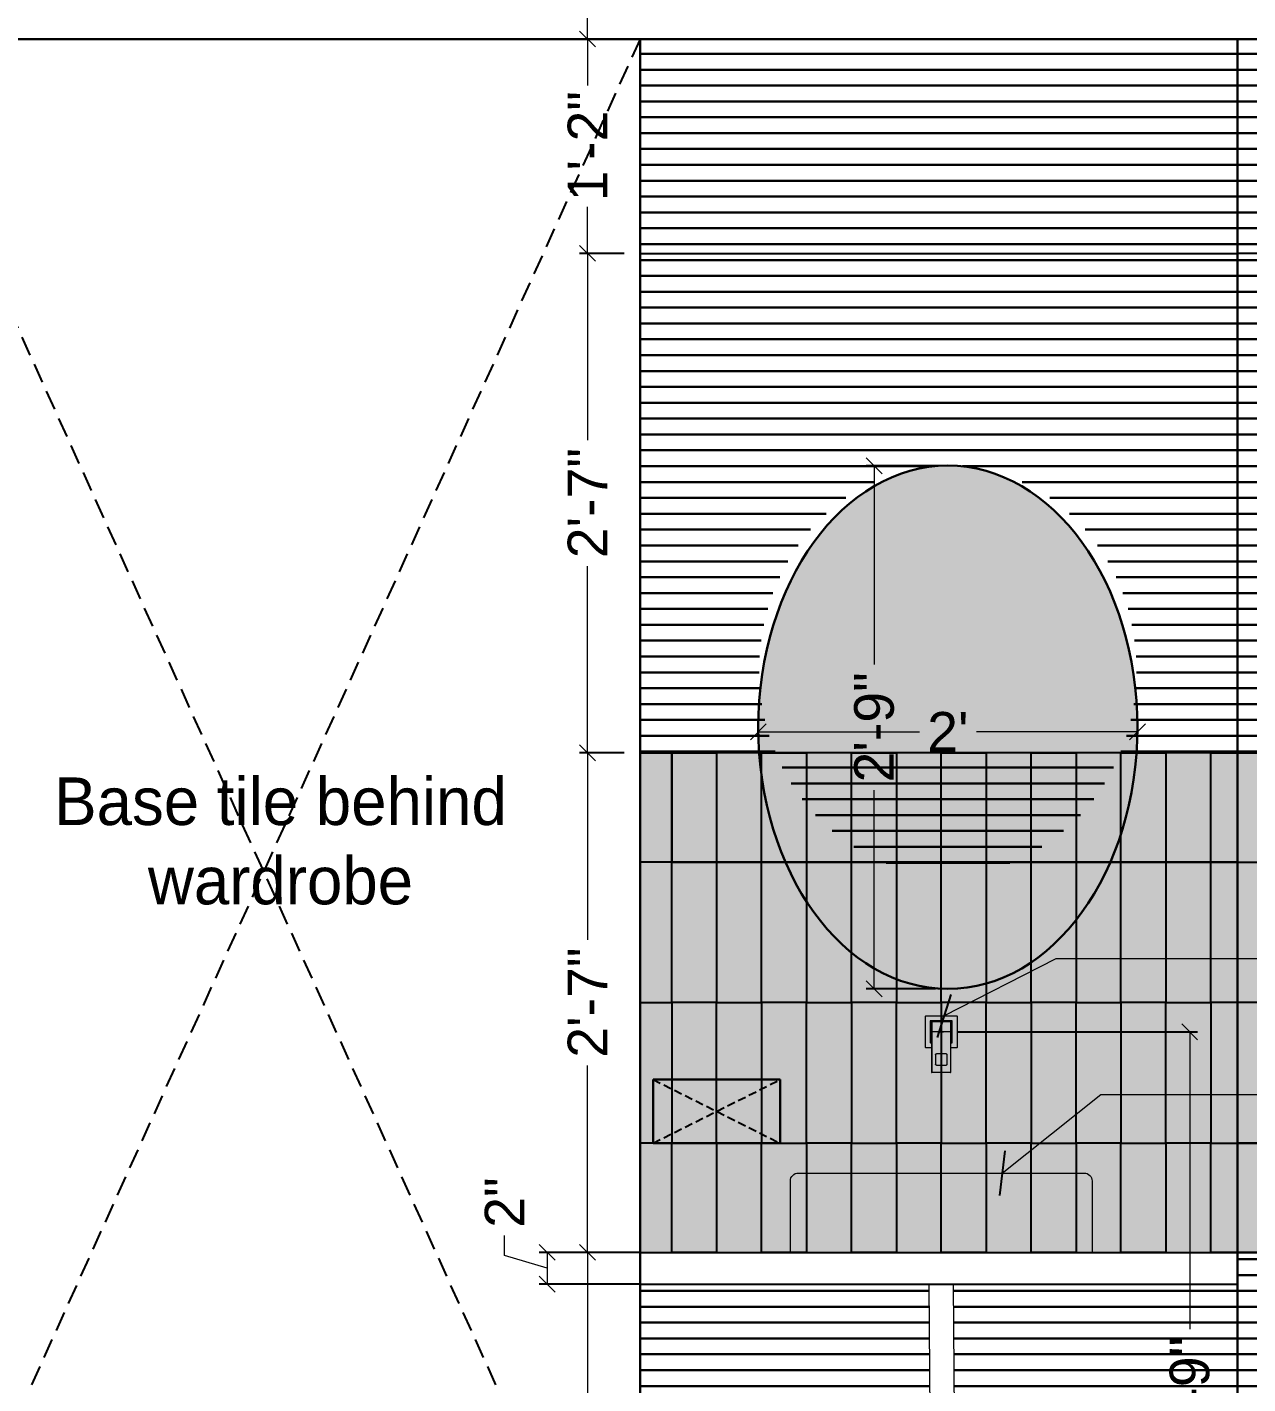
# Model space of a CAD drawing. Header units: millimetres. Extents: x 56222 to 3066687, y -650199 to -121287.
# Drawn here: x 150239.8 to 150316.8, y -182613.9 to -182528.3 of the extents above; entities that cross this region are included whole.
import ezdxf

# ---------------------------------------------------------------- set-up
doc = ezdxf.new("R2010")
doc.units = ezdxf.units.MM
doc.header["$MEASUREMENT"] = 0
doc.header["$PDMODE"] = 35
for name, pattern in [('ACAD_ISO02W100', [15, 12, -3]), ('DASHED', [0.75, 0.5, -0.25]), ('DASHED2', [0.375, 0.25, -0.125])]:
    doc.linetypes.add(name, pattern=pattern)
doc.layers.get('Defpoints').update_dxf_attribs({"color": 220})
doc.layers.add('AR HATCH-7', color=7, linetype='Continuous')
doc.layers.add('str coll', color=6, linetype='Continuous')
for name, color, linetype, lineweight in [('dim05', 1, 'Continuous', 13), ('FUR', 250, 'Continuous', 0), ('FURNITURE', 32, 'Continuous', 9), ('HACHA', 253, 'Continuous', 5), ('INT-MISCELLENOUS', 250, 'Continuous', 0), ('LABALLING', 1, 'Continuous', 25), ('UTILITY', 48, 'Continuous', 9), ('wall', 7, 'Continuous', 30), ('XX~SLAB ( BEAM )~ ( DIM )', 7, 'Continuous', 9), ('XX~STR BEAM', 5, 'ACAD_ISO02W100', 9)]:
    doc.layers.add(name, color=color, linetype=linetype, lineweight=lineweight)
doc.styles.add('Aerial', font='arial.ttf')
doc.styles.add('Arial', font='arial.ttf')
doc.styles.add('DATE', font='swissc.ttf', dxfattribs={"height": 6.75})
doc.styles.get("Standard").update_dxf_attribs({"font": 'arial.ttf', "height": 6})
doc.dimstyles.new('ISO-25', dxfattribs={"dimtxt": 2.5, "dimasz": 1, "dimexe": 0.5, "dimexo": 1, "dimtad": 0, "dimdec": 1, "dimlunit": 4, "dimtxsty": 'Standard', "dimblk": 'OBLIQUE', "dimcen": 2.5, "dimclrd": 1, "dimclre": 1, "dimclrt": 5, "dimadec": 0, "dimazin": 0, "dimtfac": 1, "dimtdec": 1, "dimtmove": 0, "dimatfit": 3, "dimfxl": 1, "dimlwd": -1, "dimarcsym": 0})
doc.dimstyles.new('NEW ', dxfattribs={"dimtxt": 3, "dimasz": 2, "dimexe": 1, "dimexo": 1, "dimgap": 0.089996, "dimtad": 0, "dimtoh": 1, "dimzin": 3, "dimdsep": 46, "dimlunit": 4, "dimtxsty": 'Aerial', "dimblk": 'OBLIQUE', "dimcen": 0.089996, "dimdle": 1, "dimclrd": 252, "dimclre": 252, "dimclrt": 7, "dimadec": 0, "dimazin": 1, "dimtfac": 1, "dimtdec": 0, "dimtofl": 0, "dimtmove": 1, "dimatfit": 3, "dimldrblk": 'OBLIQUE', "dimfxl": 1, "dimtolj": 1, "dimtzin": 0, "dimlwd": 5, "dimlwe": 5, "dimarcsym": 0})

# ---------------------------------------------------------------- blocks, each defined once
blk = doc.blocks.new('28')
at = {"layer": 'INT-MISCELLENOUS'}
for p, q in [((2733.9, 15158.2), (2733.9, 15225.2)), ((2734.4, 15225.7), (2801.4, 15225.7)), ((2744.3, 15214.9), (2744.3, 15168.6)), ((2744.3, 15213.6), (2744.3, 15169.9)), ((2744.5, 15213.6), (2744.5, 15169.9)), ((2791.1, 15215.4), (2744.8, 15215.4)), ((2746.2, 15213), (2745, 15190.5)), ((2789.8, 15215.3), (2746.1, 15215.3)), ((2789.8, 15215.1), (2746.1, 15215.1)), ((2746.2, 15213), (2747.5, 15211.6)), ((2789.1, 15213.5), (2746.7, 15213.5)), ((2747.5, 15211.6), (2747.5, 15104.8)), ((2767.9, 15211.7), (2767.9, 15171.7)), ((2788.3, 15211.6), (2789.6, 15213)), ((2788.3, 15104.8), (2788.3, 15211.6)), ((2790.9, 15190.5), (2789.6, 15213)), ((2791.3, 15169.9), (2791.3, 15213.6)), ((2791.5, 15169.9), (2791.5, 15213.6)), ((2791.6, 15168.6), (2791.6, 15214.9)), ((2801.9, 15225.2), (2801.9, 15158.2)), ((2745, 15190.5), (2745, 15169.3)), ((2787.9, 15191.7), (2747.9, 15191.7)), ((2762.9, 15191.7), (2772.9, 15191.7)), ((2790.9, 15169.3), (2790.9, 15190.5)), ((2747.3, 15157.7), (2734.4, 15157.7)), ((2745.5, 15168.8), (2745.5, 15168.8)), ((2745.5, 15168.8), (2747.3, 15168.8)), ((2746.1, 15168.3), (2747.3, 15168.3)), ((2746.1, 15168.1), (2747.3, 15168.1)), ((2747.3, 15166.5), (2747.3, 15104.8)), ((2788.5, 15104.8), (2788.5, 15166.5)), ((2801.4, 15157.7), (2788.5, 15157.7)), ((2788.6, 15168.8), (2790.4, 15168.8)), ((2788.6, 15168.3), (2789.8, 15168.3)), ((2788.6, 15168.1), (2791.1, 15168.1)), ((2788.6, 15168.1), (2789.8, 15168.1)), ((2790.4, 15168.8), (2790.4, 15168.8)), ((2755.7, 15142.8), (2755.7, 15122.3)), ((2778.2, 15144.8), (2757.7, 15144.8)), ((2780.2, 15122.3), (2780.2, 15142.8)), ((2748, 15104.3), (2747.8, 15104.3)), ((2787.8, 15104.3), (2748, 15104.3)), ((2757.7, 15120.3), (2778.2, 15120.3)), ((2788, 15104.3), (2787.8, 15104.3))]:
    blk.add_line(p, q, dxfattribs=at)
for centre, radius, start, end in [((2734.4, 15225.2), 0.5, 90, 180), ((2744.8, 15214.9), 0.5, 90, 180), ((2746.1, 15213.6), 1.75, 90, 180), ((2746.1, 15213.6), 1.54, 90, 180), ((2746.7, 15213), 0.5, 90, 176.8709), ((2789.1, 15213), 0.5, 3.1291, 90), ((2789.8, 15213.6), 1.75, 0, 90), ((2789.8, 15213.6), 1.54, 0, 90), ((2791.1, 15214.9), 0.5, 0, 90), ((2801.4, 15225.2), 0.5, 0, 90), ((2745.5, 15190.5), 0.5, 176.8709, 180.0001), ((2790.4, 15190.5), 0.5, 0, 3.1291), ((2734.4, 15158.2), 0.5, 180, 270), ((2746.1, 15169.9), 1.75, 180, 270), ((2744.8, 15168.6), 0.5, 180, 270), ((2746.1, 15169.9), 1.54, 180, 270), ((2745.5, 15169.3), 0.5, 180.0001, 270), ((2789.8, 15169.9), 1.75, 270, 0), ((2789.8, 15169.9), 1.54, 270, 0), ((2790.4, 15169.3), 0.5, 270, 359.9999), ((2791.1, 15168.6), 0.5, 270, 0), ((2801.4, 15158.2), 0.5, 270, 0), ((2747.8, 15104.8), 0.5, 180, 270), ((2788, 15104.8), 0.5, 270, 0)]:
    blk.add_arc(centre, radius, start, end, dxfattribs=at)
blk.add_ellipse((2788.9, 15166.5), major_axis=(0, -3.5), ratio=0.087489, start_param=4.267199, end_param=4.712542, dxfattribs=at)
for points, knots in [([(2747.3, 15169.3), (2747.3, 15169.3), (2747.3, 15169.2), (2747.3, 15168.8), (2747.3, 15168.3), (2747.3, 15167.5), (2747.3, 15166.8), (2747.3, 15166.5)], [0.1341546, 0.1341546, 0.1341546, 0.1341546, 0.2729105, 0.4084535, 0.5742392, 0.7712264, 1, 1, 1, 1]), ([(2788.6, 15167.9), (2788.6, 15167.9), (2788.6, 15168.2), (2788.6, 15168.6), (2788.6, 15169), (2788.7, 15169.3), (2788.7, 15169.4), (2788.7, 15169.5)], [0, 0, 0, 0, 0.01693, 0.2332864, 0.4356781, 0.6238469, 0.7791071, 0.7791071, 0.7791071, 0.7791071]), ([(2755.7, 15142.8), (2755.7, 15143.1), (2755.8, 15143.6), (2756.3, 15144.3), (2756.9, 15144.7), (2757.4, 15144.8), (2757.7, 15144.8)], [0, 0, 0, 0, 0.263778, 0.516477, 0.767899, 1, 1, 1, 1]), ([(2778.2, 15144.8), (2778.4, 15144.8), (2779, 15144.7), (2779.7, 15144.2), (2780.1, 15143.5), (2780.2, 15143), (2780.2, 15142.8)], [0, 0, 0, 0, 0.263778, 0.516477, 0.767899, 1, 1, 1, 1]), ([(2757.7, 15120.3), (2757.4, 15120.3), (2756.8, 15120.4), (2756.2, 15120.9), (2755.8, 15121.5), (2755.7, 15122.1), (2755.7, 15122.3)], [0, 0, 0, 0, 0.263778, 0.516477, 0.767899, 1, 1, 1, 1]), ([(2780.2, 15122.3), (2780.2, 15122), (2780.1, 15121.5), (2779.6, 15120.8), (2778.9, 15120.4), (2778.4, 15120.3), (2778.2, 15120.3)], [0, 0, 0, 0, 0.263778, 0.516477, 0.767899, 1, 1, 1, 1])]:
    blk.add_open_spline(points, degree=3, knots=knots, dxfattribs=at)
blk = doc.blocks.new('_Oblique')
at = {"layer": 'wall', "color": 0, "lineweight": -2}
blk.add_line((-0.5, -0.5), (0.5, 0.5), dxfattribs=at)
blk = doc.blocks.new('*D1295')
at = {"layer": 'Defpoints', "color": 0, "lineweight": 25, "transparency": 16777216}
for p in [(150297.417, -182591.666), (150311.492, -182637.067), (150313.089, -182637.067)]:
    blk.add_point(p, dxfattribs=at)
at = {"layer": 'dim05', "color": 1, "linetype": 'Continuous', "lineweight": -2, "transparency": 16777216}
for p, q in [((150298.417, -182591.666), (150313.589, -182591.666)), ((150312.492, -182637.067), (150313.589, -182637.067))]:
    blk.add_line(p, q, dxfattribs=at)
at = {"layer": 'dim05', "color": 1, "linetype": 'Continuous', "transparency": 16777216}
for p, q in [((150313.089, -182591.666), (150313.089, -182610.419)), ((150313.089, -182637.067), (150313.089, -182618.313))]:
    blk.add_line(p, q, dxfattribs=at)
at = {"layer": 'dim05', "color": 1, "transparency": 16777216}
for p, rotation in [((150313.089, -182591.666), 90), ((150313.089, -182637.067), 270)]:
    blk.add_blockref('_Oblique', p, dxfattribs=dict(at, rotation=rotation))
at = {"layer": 'dim05', "color": 5, "lineweight": 25, "transparency": 16777216, "insert": (150313.089, -182614.366), "char_height": 2.5, "attachment_point": 5, "rotation": 90, "style": 'Arial'}
blk.add_mtext('3\'-9"', dxfattribs=at)
blk = doc.blocks.new('*D1298')
at = {"layer": 'Defpoints', "color": 0, "lineweight": 25, "transparency": 16777216}
for p in [(150278.417, -182605.571), (150275.099, -182637.067), (150278.417, -182637.067)]:
    blk.add_point(p, dxfattribs=at)
at = {"layer": 'dim05', "color": 1, "linetype": 'Continuous', "lineweight": -2, "transparency": 16777216}
for p, q in [((150277.417, -182605.571), (150274.599, -182605.571)), ((150277.417, -182637.067), (150274.599, -182637.067))]:
    blk.add_line(p, q, dxfattribs=at)
at = {"layer": 'dim05', "color": 1, "linetype": 'Continuous', "transparency": 16777216}
for p, q in [((150275.099, -182605.571), (150275.099, -182617.35)), ((150275.099, -182637.067), (150275.099, -182625.288))]:
    blk.add_line(p, q, dxfattribs=at)
at = {"layer": 'dim05', "color": 1, "transparency": 16777216}
for p, rotation in [((150275.099, -182605.571), 90), ((150275.099, -182637.067), 270)]:
    blk.add_blockref('_Oblique', p, dxfattribs=dict(at, rotation=rotation))
at = {"layer": 'dim05', "color": 5, "lineweight": 25, "transparency": 16777216, "insert": (150275.099, -182621.319), "char_height": 2.5, "attachment_point": 5, "rotation": 90, "style": 'Arial'}
blk.add_mtext('2\'-7"', dxfattribs=at)
blk = doc.blocks.new('*D1299')
at = {"layer": 'Defpoints', "color": 0, "lineweight": 25, "transparency": 16777216}
for p in [(150275.099, -182574.075), (150278.417, -182574.075), (150278.417, -182605.571)]:
    blk.add_point(p, dxfattribs=at)
at = {"layer": 'dim05', "color": 1, "linetype": 'Continuous', "lineweight": -2, "transparency": 16777216}
for p, q in [((150277.417, -182574.075), (150274.599, -182574.075)), ((150277.417, -182605.571), (150274.599, -182605.571))]:
    blk.add_line(p, q, dxfattribs=at)
at = {"layer": 'dim05', "color": 1, "linetype": 'Continuous', "transparency": 16777216}
for p, q in [((150275.099, -182574.075), (150275.099, -182585.854)), ((150275.099, -182605.571), (150275.099, -182593.792))]:
    blk.add_line(p, q, dxfattribs=at)
at = {"layer": 'dim05', "color": 1, "transparency": 16777216}
for p, rotation in [((150275.099, -182574.075), 90), ((150275.099, -182605.571), 270)]:
    blk.add_blockref('_Oblique', p, dxfattribs=dict(at, rotation=rotation))
at = {"layer": 'dim05', "color": 5, "lineweight": 25, "transparency": 16777216, "insert": (150275.099, -182589.823), "char_height": 2.5, "attachment_point": 5, "rotation": 90, "style": 'Arial'}
blk.add_mtext('2\'-7"', dxfattribs=at)
blk = doc.blocks.new('*D1300')
at = {"layer": 'Defpoints', "color": 0, "lineweight": 25, "transparency": 16777216}
for p in [(150275.099, -182542.579), (150278.417, -182542.579), (150278.417, -182574.075)]:
    blk.add_point(p, dxfattribs=at)
at = {"layer": 'dim05', "color": 1, "linetype": 'Continuous', "lineweight": -2, "transparency": 16777216}
for p, q in [((150277.417, -182542.579), (150274.599, -182542.579)), ((150277.417, -182574.075), (150274.599, -182574.075))]:
    blk.add_line(p, q, dxfattribs=at)
at = {"layer": 'dim05', "color": 1, "linetype": 'Continuous', "transparency": 16777216}
for p, q in [((150275.099, -182542.579), (150275.099, -182554.358)), ((150275.099, -182574.075), (150275.099, -182562.296))]:
    blk.add_line(p, q, dxfattribs=at)
at = {"layer": 'dim05', "color": 1, "transparency": 16777216}
for p, rotation in [((150275.099, -182542.579), 90), ((150275.099, -182574.075), 270)]:
    blk.add_blockref('_Oblique', p, dxfattribs=dict(at, rotation=rotation))
at = {"layer": 'dim05', "color": 5, "lineweight": 25, "transparency": 16777216, "insert": (150275.099, -182558.327), "char_height": 2.5, "attachment_point": 5, "rotation": 90, "style": 'Arial'}
blk.add_mtext('2\'-7"', dxfattribs=at)
blk = doc.blocks.new('*D1301')
at = {"layer": 'Defpoints', "color": 0, "lineweight": 25, "transparency": 16777216}
for p in [(150275.099, -182529.067), (150278.417, -182529.067), (150278.417, -182542.579)]:
    blk.add_point(p, dxfattribs=at)
at = {"layer": 'dim05', "color": 1, "linetype": 'Continuous', "lineweight": -2, "transparency": 16777216}
for p, q in [((150277.417, -182529.067), (150274.599, -182529.067)), ((150277.417, -182542.579), (150274.599, -182542.579))]:
    blk.add_line(p, q, dxfattribs=at)
at = {"layer": 'dim05', "color": 1, "linetype": 'Continuous', "transparency": 16777216}
for p, q in [((150275.099, -182529.067), (150275.099, -182531.992)), ((150275.099, -182542.579), (150275.099, -182539.653))]:
    blk.add_line(p, q, dxfattribs=at)
at = {"layer": 'dim05', "color": 1, "transparency": 16777216}
for p, rotation in [((150275.099, -182529.067), 90), ((150275.099, -182542.579), 270)]:
    blk.add_blockref('_Oblique', p, dxfattribs=dict(at, rotation=rotation))
at = {"layer": 'dim05', "color": 5, "lineweight": 25, "transparency": 16777216, "insert": (150275.099, -182535.823), "char_height": 2.5, "attachment_point": 5, "rotation": 90, "style": 'Arial'}
blk.add_mtext('1\'-2"', dxfattribs=at)
blk = doc.blocks.new('*D1303')
at = {"layer": 'Defpoints', "color": 0, "lineweight": 25, "transparency": 16777216}
for p in [(150279.415, -182605.571), (150272.563, -182607.571), (150279.415, -182607.571)]:
    blk.add_point(p, dxfattribs=at)
at = {"layer": 'dim05', "color": 1, "linetype": 'Continuous', "transparency": 16777216}
for p, q in [((150269.87, -182605.763), (150269.87, -182604.513)), ((150272.563, -182605.571), (150272.563, -182607.571)), ((150272.563, -182606.571), (150269.87, -182605.763))]:
    blk.add_line(p, q, dxfattribs=at)
at = {"layer": 'dim05', "color": 1, "linetype": 'Continuous', "lineweight": -2, "transparency": 16777216}
for p, q in [((150278.415, -182605.571), (150272.063, -182605.571)), ((150278.415, -182607.571), (150272.063, -182607.571))]:
    blk.add_line(p, q, dxfattribs=at)
at = {"layer": 'dim05', "color": 1, "transparency": 16777216}
for p, rotation in [((150272.563, -182605.571), 90), ((150272.563, -182607.571), 270)]:
    blk.add_blockref('_Oblique', p, dxfattribs=dict(at, rotation=rotation))
at = {"layer": 'dim05', "color": 5, "lineweight": 25, "transparency": 16777216, "insert": (150269.87, -182602.43), "char_height": 2.5, "attachment_point": 5, "rotation": 90, "style": 'Arial'}
blk.add_mtext('2"', dxfattribs=at)
blk = doc.blocks.new('*D1304')
at = {"layer": 'Defpoints', "color": 0, "lineweight": 25, "transparency": 16777216}
for p in [(150271.316, -182516.067), (150272.166, -182529.067), (150275.099, -182529.067)]:
    blk.add_point(p, dxfattribs=at)
at = {"layer": 'dim05', "color": 1, "linetype": 'Continuous', "lineweight": -2, "transparency": 16777216}
for p, q in [((150272.316, -182516.067), (150275.599, -182516.067)), ((150273.166, -182529.067), (150275.599, -182529.067))]:
    blk.add_line(p, q, dxfattribs=at)
at = {"layer": 'dim05', "color": 1, "linetype": 'Continuous', "transparency": 16777216}
for p, q in [((150275.099, -182516.067), (150275.099, -182518.736)), ((150275.099, -182529.067), (150275.099, -182526.397))]:
    blk.add_line(p, q, dxfattribs=at)
at = {"layer": 'dim05', "color": 1, "transparency": 16777216}
for p, rotation in [((150275.099, -182516.067), 90), ((150275.099, -182529.067), 270)]:
    blk.add_blockref('_Oblique', p, dxfattribs=dict(at, rotation=rotation))
at = {"layer": 'dim05', "color": 5, "lineweight": 25, "transparency": 16777216, "insert": (150275.099, -182522.567), "char_height": 2.5, "attachment_point": 5, "rotation": 90, "style": 'Arial'}
blk.add_mtext('1\'-1"', dxfattribs=at)
blk = doc.blocks.new('*D1294')
at = {"layer": 'Defpoints', "color": 0, "lineweight": 25, "transparency": 16777216}
for p in [(150298.367, -182555.978), (150293.189, -182588.958), (150298.049, -182588.958)]:
    blk.add_point(p, dxfattribs=at)
at = {"layer": 'dim05', "color": 1, "linetype": 'Continuous', "lineweight": -2, "transparency": 16777216}
for p, q in [((150297.367, -182555.978), (150292.689, -182555.978)), ((150297.049, -182588.958), (150292.689, -182588.958))]:
    blk.add_line(p, q, dxfattribs=at)
at = {"layer": 'dim05', "color": 1, "linetype": 'Continuous', "transparency": 16777216}
for p, q in [((150293.189, -182555.978), (150293.189, -182568.499)), ((150293.189, -182588.958), (150293.189, -182576.437))]:
    blk.add_line(p, q, dxfattribs=at)
at = {"layer": 'dim05', "color": 1, "transparency": 16777216}
for p, rotation in [((150293.189, -182555.978), 90), ((150293.189, -182588.958), 270)]:
    blk.add_blockref('_Oblique', p, dxfattribs=dict(at, rotation=rotation))
at = {"layer": 'dim05', "color": 5, "lineweight": 25, "transparency": 16777216, "insert": (150293.189, -182572.468), "char_height": 2.5, "attachment_point": 5, "rotation": 90, "style": 'Arial'}
blk.add_mtext('2\'-9"', dxfattribs=at)
blk = doc.blocks.new('*D1310')
at = {"layer": 'Defpoints', "color": 0, "lineweight": 25, "transparency": 16777216}
for p in [(150309.791, -182572.749), (150285.876, -182573.961), (150309.791, -182573.992)]:
    blk.add_point(p, dxfattribs=at)
at = {"layer": 'dim05', "color": 1, "linetype": 'Continuous', "lineweight": -2, "transparency": 16777216}
for p, q in [((150285.876, -182572.961), (150285.876, -182572.249)), ((150309.791, -182572.992), (150309.791, -182572.249))]:
    blk.add_line(p, q, dxfattribs=at)
at = {"layer": 'dim05', "color": 1, "linetype": 'Continuous', "transparency": 16777216}
for p, q in [((150285.876, -182572.749), (150296.037, -182572.749)), ((150309.791, -182572.749), (150299.63, -182572.749))]:
    blk.add_line(p, q, dxfattribs=at)
at = {"layer": 'dim05', "color": 1, "transparency": 16777216, "rotation": 180}
blk.add_blockref('_Oblique', (150285.876, -182572.749), dxfattribs=at)
at = {"layer": 'dim05', "color": 1, "transparency": 16777216}
blk.add_blockref('_Oblique', (150309.791, -182572.749), dxfattribs=at)
at = {"layer": 'dim05', "color": 5, "lineweight": 25, "transparency": 16777216, "insert": (150297.834, -182572.749), "char_height": 2.5, "attachment_point": 5, "style": 'Arial'}
blk.add_mtext("2'", dxfattribs=at)

msp = doc.modelspace()

# ---------------------------------------------------------------- hatches: boundary and pattern name
at = {"layer": 'AR HATCH-7', "linetype": 'Continuous', "lineweight": 25}
h = msp.add_hatch(color=1, dxfattribs=at)
h.dxf.hatch_style = 1
h.set_gradient(color1=(199, 200, 202), color2=(199, 200, 202), name='INVSPHERICAL')
edge = h.paths.add_edge_path()
edge.add_ellipse((150297.834, -182572.461), major_axis=(0, 16.5), ratio=0.724701, start_angle=0, end_angle=360)
at = {"layer": 'XX~SLAB ( BEAM )~ ( DIM )', "lineweight": 30, "true_color": 0xdeceba, "transparency": 33554493}
h = msp.add_hatch(dxfattribs=at)
h.set_pattern_fill('_USER', color=254, pattern_type=0)
h.set_pattern_definition([(0, (1263.8963, 0), (0, 1), [])])
h.paths.add_polyline_path([(150316.1, -182607.571), (150298.173, -182607.571), (150298.251, -182618.454), (150296.739, -182618.454), (150296.661, -182607.571), (150278.417, -182607.571), (150278.417, -182637.067), (150316.1, -182637.067)])
edge = h.paths.add_edge_path(flags=16)
edge.add_arc((150301.279, -182615.89), 1.429, 8.24332, 180, ccw=False)
edge.add_line((150302.693, -182615.685), (150304.355, -182615.685))
edge.add_line((150304.355, -182615.685), (150304.355, -182616.095))
edge.add_line((150304.355, -182616.095), (150302.693, -182616.095))
edge.add_arc((150301.279, -182615.89), 1.429, 180, 351.75668, ccw=False)
edge = h.paths.add_edge_path(flags=0)
edge.add_arc((150301.279, -182615.89), 1.143, 0, 360)
edge = h.paths.add_edge_path(flags=16)
edge.add_line((150292.296, -182616.095), (150290.635, -182616.095))
edge.add_line((150290.635, -182616.095), (150290.635, -182615.685))
edge.add_line((150290.635, -182615.685), (150292.296, -182615.685))
edge.add_arc((150293.71, -182615.89), 1.429, 0, 171.75668, ccw=False)
edge.add_arc((150293.71, -182615.89), 1.429, -171.75668, 0, ccw=False)
edge = h.paths.add_edge_path(flags=0)
edge.add_arc((150293.71, -182615.89), 1.143, 0, 360)
edge = h.paths.add_edge_path()
edge.add_line((150358.417, -182605.571), (150342.665, -182605.571))
edge.add_line((150342.665, -182605.571), (150342.665, -182607.378))
edge.add_line((150342.665, -182607.378), (150341.599, -182607.378))
edge.add_line((150341.599, -182607.378), (150341.548, -182608.474))
edge.add_arc((150341.423, -182608.474), 0.125, -90, 0, ccw=False)
edge.add_line((150341.423, -182608.599), (150340.275, -182608.599))
edge.add_arc((150340.275, -182608.474), 0.125, 185.34883, 270, ccw=False)
edge.add_line((150340.15, -182608.486), (150340.098, -182607.378))
edge.add_line((150340.098, -182607.378), (150336.599, -182607.378))
edge.add_line((150336.599, -182607.378), (150336.548, -182608.474))
edge.add_arc((150336.423, -182608.474), 0.125, -90, 0, ccw=False)
edge.add_line((150336.423, -182608.599), (150335.275, -182608.599))
edge.add_arc((150335.275, -182608.474), 0.125, 185.34883, 270, ccw=False)
edge.add_line((150335.15, -182608.486), (150335.098, -182607.378))
edge.add_line((150335.098, -182607.378), (150333.6, -182607.378))
edge.add_line((150333.6, -182607.378), (150333.6, -182605.571))
edge.add_line((150333.6, -182605.571), (150316.1, -182605.571))
edge.add_line((150316.1, -182605.571), (150316.1, -182637.067))
edge.add_line((150316.1, -182637.067), (150358.417, -182637.067))
edge.add_line((150358.417, -182637.067), (150358.417, -182605.571))
h.paths.add_polyline_path([(150358.417, -182542.579), (150316.1, -182542.579), (150316.1, -182574.075), (150358.417, -182574.075)])
h.paths.add_polyline_path([(150316.1, -182542.579), (150278.417, -182542.579), (150278.417, -182574.075), (150280.413, -182574.075), (150283.247, -182574.075), (150286.081, -182574.075), (150288.915, -182574.075), (150291.749, -182574.075), (150294.583, -182574.075), (150297.417, -182574.075), (150300.251, -182574.075), (150303.085, -182574.075), (150305.919, -182574.075), (150308.753, -182574.075), (150311.587, -182574.075), (150314.421, -182574.075), (150316.1, -182574.075)])
h.paths.add_polyline_path([(150358.417, -182529.067), (150316.1, -182529.067), (150316.1, -182542.579), (150358.417, -182542.579)])
h.paths.add_polyline_path([(150316.1, -182529.067), (150278.417, -182529.067), (150278.417, -182542.579), (150316.1, -182542.579)])
edge = h.paths.add_edge_path()
edge.add_ellipse((150297.834, -182568.834), major_axis=(0, 12.873), ratio=0.924452, start_angle=0, end_angle=360)
at = {"layer": 'XX~SLAB ( BEAM )~ ( DIM )', "linetype": 'DASHED2', "lineweight": 25, "true_color": 0x7d5120, "transparency": 33554562}
h = msp.add_hatch(color=27, dxfattribs=at)
h.dxf.hatch_style = 1
h.paths.add_polyline_path([(150280.413, -182574.075), (150278.417, -182574.075), (150278.417, -182580.965), (150280.413, -182580.965)])
h.paths.add_polyline_path([(150283.247, -182574.075), (150280.413, -182574.075), (150280.413, -182580.965), (150283.247, -182580.965)])
h.paths.add_polyline_path([(150286.081, -182574.075), (150283.247, -182574.075), (150283.247, -182580.965), (150286.081, -182580.965)])
h.paths.add_polyline_path([(150288.915, -182574.075), (150286.081, -182574.075), (150286.081, -182580.965), (150288.915, -182580.965)])
h.paths.add_polyline_path([(150291.749, -182574.075), (150288.915, -182574.075), (150288.915, -182580.965), (150291.749, -182580.965)])
h.paths.add_polyline_path([(150294.583, -182574.075), (150291.749, -182574.075), (150291.749, -182580.965), (150294.583, -182580.965)])
h.paths.add_polyline_path([(150358.417, -182574.075), (150353.72, -182574.075), (150353.72, -182580.965), (150353.72, -182589.823), (150353.72, -182598.681), (150353.72, -182605.571), (150358.417, -182605.571)])
h.paths.add_polyline_path([(150353.72, -182580.965), (150350.886, -182580.965), (150350.886, -182589.823), (150353.72, -182589.823)])
h.paths.add_polyline_path([(150350.886, -182580.965), (150348.052, -182580.965), (150348.052, -182589.823), (150350.886, -182589.823)])
h.paths.add_polyline_path([(150353.72, -182589.823), (150350.886, -182589.823), (150350.886, -182598.681), (150353.72, -182598.681)])
h.paths.add_polyline_path([(150353.72, -182574.075), (150350.886, -182574.075), (150350.886, -182580.965), (150353.72, -182580.965)])
h.paths.add_polyline_path([(150350.886, -182574.075), (150348.052, -182574.075), (150348.052, -182580.965), (150350.886, -182580.965)])
h.paths.add_polyline_path([(150348.052, -182574.075), (150345.218, -182574.075), (150345.218, -182580.965), (150348.052, -182580.965)])
h.paths.add_polyline_path([(150345.218, -182574.075), (150342.384, -182574.075), (150342.384, -182580.965), (150345.218, -182580.965)])
h.paths.add_polyline_path([(150342.384, -182574.075), (150339.55, -182574.075), (150339.55, -182580.965), (150342.384, -182580.965)])
h.paths.add_polyline_path([(150348.052, -182580.965), (150345.218, -182580.965), (150345.218, -182589.823), (150348.052, -182589.823)])
h.paths.add_polyline_path([(150316.417, -182580.965), (150314.421, -182580.965), (150314.421, -182574.075), (150316.417, -182574.075)])
h.paths.add_polyline_path([(150297.417, -182574.075), (150294.583, -182574.075), (150294.583, -182580.965), (150297.417, -182580.965)])
h.paths.add_polyline_path([(150303.085, -182574.075), (150305.919, -182574.075), (150305.919, -182580.965), (150303.085, -182580.965)])
h.paths.add_polyline_path([(150308.753, -182574.075), (150305.919, -182574.075), (150305.919, -182580.965), (150308.753, -182580.965)])
h.paths.add_polyline_path([(150303.085, -182574.075), (150300.251, -182574.075), (150300.251, -182580.965), (150303.085, -182580.965)])
h.paths.add_polyline_path([(150297.417, -182574.075), (150300.251, -182574.075), (150300.251, -182580.965), (150297.417, -182580.965)])
h.paths.add_polyline_path([(150314.421, -182574.075), (150311.587, -182574.075), (150311.587, -182580.965), (150314.421, -182580.965)])
h.paths.add_polyline_path([(150308.753, -182574.075), (150311.587, -182574.075), (150311.587, -182580.965), (150308.753, -182580.965)])
h.paths.add_polyline_path([(150336.716, -182574.075), (150339.55, -182574.075), (150339.55, -182580.965), (150336.716, -182580.965)])
h.paths.add_polyline_path([(150331.048, -182574.075), (150328.214, -182574.075), (150328.214, -182580.965), (150331.048, -182580.965)])
h.paths.add_polyline_path([(150325.38, -182574.075), (150328.214, -182574.075), (150328.214, -182580.965), (150325.38, -182580.965)])
h.paths.add_polyline_path([(150331.048, -182574.075), (150333.882, -182574.075), (150333.882, -182580.965), (150331.048, -182580.965)])
h.paths.add_polyline_path([(150336.716, -182574.075), (150333.882, -182574.075), (150333.882, -182580.965), (150336.716, -182580.965)])
h.paths.add_polyline_path([(150319.712, -182574.075), (150322.546, -182574.075), (150322.546, -182580.965), (150319.712, -182580.965)])
h.paths.add_polyline_path([(150325.38, -182574.075), (150322.546, -182574.075), (150322.546, -182580.965), (150325.38, -182580.965)])
h.paths.add_polyline_path([(150319.712, -182574.075), (150316.417, -182574.075), (150316.417, -182580.965), (150319.712, -182580.965)])
h.paths.add_polyline_path([(150342.384, -182589.823), (150345.218, -182589.823), (150345.218, -182580.965), (150342.384, -182580.965)])
h.paths.add_polyline_path([(150342.384, -182589.823), (150339.55, -182589.823), (150339.55, -182580.965), (150342.384, -182580.965)])
h.paths.add_polyline_path([(150336.716, -182589.823), (150339.55, -182589.823), (150339.55, -182580.965), (150336.716, -182580.965)])
h.paths.add_polyline_path([(150331.048, -182589.823), (150328.214, -182589.823), (150328.214, -182580.965), (150331.048, -182580.965)])
h.paths.add_polyline_path([(150325.38, -182589.823), (150328.214, -182589.823), (150328.214, -182580.965), (150325.38, -182580.965)])
h.paths.add_polyline_path([(150331.048, -182589.823), (150333.882, -182589.823), (150333.882, -182580.965), (150331.048, -182580.965)])
h.paths.add_polyline_path([(150336.716, -182589.823), (150333.882, -182589.823), (150333.882, -182580.965), (150336.716, -182580.965)])
h.paths.add_polyline_path([(150319.712, -182589.823), (150322.546, -182589.823), (150322.546, -182580.965), (150319.712, -182580.965)])
h.paths.add_polyline_path([(150325.38, -182589.823), (150322.546, -182589.823), (150322.546, -182580.965), (150325.38, -182580.965)])
h.paths.add_polyline_path([(150319.712, -182589.823), (150316.417, -182589.823), (150316.417, -182580.965), (150319.712, -182580.965)])
h.paths.add_polyline_path([(150316.417, -182589.823), (150314.421, -182589.823), (150314.421, -182580.965), (150316.417, -182580.965)])
h.paths.add_polyline_path([(150311.587, -182589.823), (150314.421, -182589.823), (150314.421, -182580.965), (150311.587, -182580.965)])
h.paths.add_polyline_path([(150305.919, -182589.823), (150308.753, -182589.823), (150308.753, -182580.965), (150305.919, -182580.965)])
h.paths.add_polyline_path([(150311.587, -182589.823), (150308.753, -182589.823), (150308.753, -182580.965), (150311.587, -182580.965)])
h.paths.add_polyline_path([(150305.919, -182589.823), (150303.085, -182589.823), (150303.085, -182580.965), (150305.919, -182580.965)])
h.paths.add_polyline_path([(150300.251, -182589.823), (150303.085, -182589.823), (150303.085, -182580.965), (150300.251, -182580.965)])
h.paths.add_polyline_path([(150294.583, -182589.823), (150291.749, -182589.823), (150291.749, -182580.965), (150294.583, -182580.965)])
h.paths.add_polyline_path([(150288.915, -182589.823), (150291.749, -182589.823), (150291.749, -182580.965), (150288.915, -182580.965)])
h.paths.add_polyline_path([(150294.583, -182589.823), (150297.417, -182589.823), (150297.417, -182580.965), (150294.583, -182580.965)])
h.paths.add_polyline_path([(150300.251, -182589.823), (150297.417, -182589.823), (150297.417, -182580.965), (150300.251, -182580.965)])
h.paths.add_polyline_path([(150283.247, -182589.823), (150286.081, -182589.823), (150286.081, -182580.965), (150283.247, -182580.965)])
h.paths.add_polyline_path([(150288.915, -182589.823), (150286.081, -182589.823), (150286.081, -182580.965), (150288.915, -182580.965)])
h.paths.add_polyline_path([(150283.247, -182589.823), (150280.413, -182589.823), (150280.413, -182580.965), (150283.247, -182580.965)])
h.paths.add_polyline_path([(150278.417, -182589.823), (150280.413, -182589.823), (150280.413, -182580.965), (150278.417, -182580.965)])
h.paths.add_polyline_path([(150348.052, -182589.823), (150350.886, -182589.823), (150350.886, -182598.681), (150348.052, -182598.681)])
h.paths.add_polyline_path([(150342.384, -182589.823), (150345.218, -182589.823), (150345.218, -182598.681), (150342.384, -182598.681)])
h.paths.add_polyline_path([(150348.052, -182589.823), (150345.218, -182589.823), (150345.218, -182598.681), (150348.052, -182598.681)])
h.paths.add_polyline_path([(150342.384, -182589.823), (150339.55, -182589.823), (150339.55, -182598.681), (150342.384, -182598.681)])
h.paths.add_polyline_path([(150336.716, -182589.823), (150339.55, -182589.823), (150339.55, -182598.681), (150336.716, -182598.681)])
h.paths.add_polyline_path([(150331.048, -182589.823), (150328.214, -182589.823), (150328.214, -182598.681), (150331.048, -182598.681)])
h.paths.add_polyline_path([(150325.38, -182589.823), (150328.214, -182589.823), (150328.214, -182598.681), (150325.38, -182598.681)])
h.paths.add_polyline_path([(150331.048, -182589.823), (150333.882, -182589.823), (150333.882, -182598.681), (150331.048, -182598.681)])
h.paths.add_polyline_path([(150336.716, -182589.823), (150333.882, -182589.823), (150333.882, -182598.681), (150336.716, -182598.681)])
h.paths.add_polyline_path([(150319.712, -182589.823), (150322.546, -182589.823), (150322.546, -182598.681), (150319.712, -182598.681)])
h.paths.add_polyline_path([(150325.38, -182589.823), (150322.546, -182589.823), (150322.546, -182598.681), (150325.38, -182598.681)])
h.paths.add_polyline_path([(150319.712, -182589.823), (150316.417, -182589.823), (150316.417, -182598.681), (150319.712, -182598.681)])
h.paths.add_polyline_path([(150316.417, -182589.823), (150314.421, -182589.823), (150314.421, -182598.681), (150316.417, -182598.681)])
h.paths.add_polyline_path([(150311.587, -182589.823), (150314.421, -182589.823), (150314.421, -182598.681), (150311.587, -182598.681)])
h.paths.add_polyline_path([(150305.919, -182589.823), (150308.753, -182589.823), (150308.753, -182598.681), (150305.919, -182598.681)])
h.paths.add_polyline_path([(150311.587, -182589.823), (150308.753, -182589.823), (150308.753, -182598.681), (150311.587, -182598.681)])
h.paths.add_polyline_path([(150305.919, -182589.823), (150303.085, -182589.823), (150303.085, -182598.681), (150305.919, -182598.681)])
h.paths.add_polyline_path([(150300.251, -182589.823), (150303.085, -182589.823), (150303.085, -182598.681), (150300.251, -182598.681)])
h.paths.add_polyline_path([(150294.583, -182589.823), (150291.749, -182589.823), (150291.749, -182598.681), (150294.583, -182598.681)])
h.paths.add_polyline_path([(150288.915, -182589.823), (150291.749, -182589.823), (150291.749, -182598.681), (150288.915, -182598.681)])
h.paths.add_polyline_path([(150294.583, -182589.823), (150297.417, -182589.823), (150297.417, -182598.681), (150294.583, -182598.681)])
h.paths.add_polyline_path([(150300.251, -182589.823), (150297.417, -182589.823), (150297.417, -182598.681), (150300.251, -182598.681)])
h.paths.add_polyline_path([(150283.247, -182589.823), (150286.081, -182589.823), (150286.081, -182598.681), (150283.247, -182598.681)])
h.paths.add_polyline_path([(150288.915, -182589.823), (150286.081, -182589.823), (150286.081, -182598.681), (150288.915, -182598.681)])
h.paths.add_polyline_path([(150283.247, -182589.823), (150280.413, -182589.823), (150280.413, -182598.681), (150283.247, -182598.681)])
h.paths.add_polyline_path([(150278.417, -182589.823), (150280.413, -182589.823), (150280.413, -182598.681), (150278.417, -182598.681)])
h.paths.add_polyline_path([(150350.886, -182605.571), (150353.72, -182605.571), (150353.72, -182598.681), (150350.886, -182598.681)])
h.paths.add_polyline_path([(150345.218, -182605.571), (150348.052, -182605.571), (150348.052, -182598.681), (150345.218, -182598.681)])
h.paths.add_polyline_path([(150350.886, -182605.571), (150348.052, -182605.571), (150348.052, -182598.681), (150350.886, -182598.681)])
h.paths.add_polyline_path([(150345.218, -182605.571), (150342.384, -182605.571), (150342.384, -182598.681), (150345.218, -182598.681)])
h.paths.add_polyline_path([(150339.55, -182605.571), (150342.384, -182605.571), (150342.384, -182598.681), (150339.55, -182598.681)])
h.paths.add_polyline_path([(150333.882, -182605.571), (150331.048, -182605.571), (150331.048, -182598.681), (150333.882, -182598.681)])
h.paths.add_polyline_path([(150333.882, -182605.571), (150336.716, -182605.571), (150336.716, -182598.681), (150333.882, -182598.681)])
h.paths.add_polyline_path([(150339.55, -182605.571), (150336.716, -182605.571), (150336.716, -182598.681), (150339.55, -182598.681)])
h.paths.add_polyline_path([(150328.214, -182605.571), (150331.048, -182605.571), (150331.048, -182598.681), (150328.214, -182598.681)])
h.paths.add_polyline_path([(150322.546, -182605.571), (150325.38, -182605.571), (150325.38, -182598.681), (150322.546, -182598.681)])
h.paths.add_polyline_path([(150328.214, -182605.571), (150325.38, -182605.571), (150325.38, -182598.681), (150328.214, -182598.681)])
h.paths.add_polyline_path([(150322.546, -182605.571), (150319.712, -182605.571), (150319.712, -182598.681), (150322.546, -182598.681)])
h.paths.add_polyline_path([(150316.417, -182605.571), (150319.712, -182605.571), (150319.712, -182598.681), (150316.417, -182598.681)])
h.paths.add_polyline_path([(150316.417, -182605.571), (150314.421, -182605.571), (150314.421, -182598.681), (150316.417, -182598.681)])
h.paths.add_polyline_path([(150311.587, -182605.571), (150314.421, -182605.571), (150314.421, -182598.681), (150311.587, -182598.681)])
h.paths.add_polyline_path([(150305.919, -182605.571), (150308.753, -182605.571), (150308.753, -182598.681), (150305.919, -182598.681)])
h.paths.add_polyline_path([(150311.587, -182605.571), (150308.753, -182605.571), (150308.753, -182598.681), (150311.587, -182598.681)])
h.paths.add_polyline_path([(150305.919, -182605.571), (150303.085, -182605.571), (150303.085, -182598.681), (150305.919, -182598.681)])
h.paths.add_polyline_path([(150300.251, -182605.571), (150303.085, -182605.571), (150303.085, -182598.681), (150300.251, -182598.681)])
h.paths.add_polyline_path([(150294.583, -182605.571), (150291.749, -182605.571), (150291.749, -182598.681), (150294.583, -182598.681)])
h.paths.add_polyline_path([(150294.583, -182605.571), (150297.417, -182605.571), (150297.417, -182598.681), (150294.583, -182598.681)])
h.paths.add_polyline_path([(150300.251, -182605.571), (150297.417, -182605.571), (150297.417, -182598.681), (150300.251, -182598.681)])
h.paths.add_polyline_path([(150288.915, -182605.571), (150291.749, -182605.571), (150291.749, -182598.681), (150288.915, -182598.681)])
h.paths.add_polyline_path([(150283.247, -182605.571), (150286.081, -182605.571), (150286.081, -182598.681), (150283.247, -182598.681)])
h.paths.add_polyline_path([(150288.915, -182605.571), (150286.081, -182605.571), (150286.081, -182598.681), (150288.915, -182598.681)])
h.paths.add_polyline_path([(150283.247, -182605.571), (150280.413, -182605.571), (150280.413, -182598.681), (150283.247, -182598.681)])
h.paths.add_polyline_path([(150278.417, -182605.571), (150280.413, -182605.571), (150280.413, -182598.681), (150278.417, -182598.681)])
at = {"layer": 'XX~SLAB ( BEAM )~ ( DIM )', "lineweight": 30, "true_color": 0xece4df, "transparency": 33554687}
h = msp.add_hatch(color=254, dxfattribs=at)
h.dxf.hatch_style = 1
h.paths.add_polyline_path([(150306.931, -182601.077, 0.414214), (150306.431, -182600.577), (150288.398, -182600.577, 0.414214), (150287.898, -182601.077), (150287.898, -182605.578), (150306.931, -182605.578)])

# ---------------------------------------------------------------- linework, layer by layer
at = {"color": 6, "lineweight": 30}
msp.add_line((150358.417, -182529.067), (150230.917, -182529.067), dxfattribs=at)
at = {"layer": 'FURNITURE', "lineweight": 30}
msp.add_line((150278.417, -182637.067), (150278.417, -182529.067), dxfattribs=at)
at = {"layer": 'FURNITURE'}
msp.add_lwpolyline([(150278.417, -182605.571), (150316.1, -182605.571), (150316.1, -182607.571), (150278.417, -182607.571)], close=True, dxfattribs=at)
at = {"layer": 'HACHA', "color": 5, "lineweight": 30}
msp.add_line((150316.1, -182636.571), (150316.1, -182529.067), dxfattribs=at)
at = {"layer": 'str coll', "color": 252, "lineweight": 5, "true_color": 0x939598}
msp.add_lwpolyline([(150296.661, -182607.571), (150298.173, -182607.571), (150298.251, -182618.454), (150296.739, -182618.454)], close=True, dxfattribs=at)
at = {"layer": 'UTILITY', "ltscale": 3}
msp.add_lwpolyline([(150306.934, -182605.571), (150287.9, -182605.571), (150287.9, -182601.069, -0.414214), (150288.4, -182600.569), (150306.434, -182600.569, -0.414214), (150306.934, -182601.069)], format="xyb", close=True, dxfattribs=at)
at = {"layer": 'wall', "color": 18, "lineweight": 25, "true_color": 0x000000}
for p, q in [((150278.417, -182605.571), (150316.417, -182605.571)), ((150278.417, -182607.571), (150316.1, -182607.571))]:
    msp.add_line(p, q, dxfattribs=at)
at = {"layer": 'XX~SLAB ( BEAM )~ ( DIM )', "color": 27, "linetype": 'DASHED2', "lineweight": 25, "ltscale": 5, "true_color": 0x7d5120}
for p, q in [((150278.417, -182529.067), (150230.917, -182634.067)), ((150230.917, -182529.067), (150278.417, -182634.067))]:
    msp.add_line(p, q, dxfattribs=at)
at = {"layer": 'XX~SLAB ( BEAM )~ ( DIM )', "color": 242, "linetype": 'DASHED', "lineweight": 25, "true_color": 0xcd2027}
for p, q in [((150279.247, -182594.681), (150287.247, -182598.681)), ((150279.247, -182598.681), (150287.247, -182594.681))]:
    msp.add_line(p, q, dxfattribs=at)
at = {"layer": 'XX~SLAB ( BEAM )~ ( DIM )', "color": 27, "lineweight": 25, "true_color": 0x7d5120}
for points in [[(150316.417, -182529.067), (150278.417, -182529.067), (150278.417, -182542.579), (150316.1, -182542.579), (150316.1, -182529.067)], [(150316.417, -182529.067), (150358.417, -182529.067), (150358.417, -182542.579), (150316.1, -182542.579), (150316.1, -182529.067)], [(150358.417, -182637.067), (150358.417, -182605.571), (150316.1, -182605.571), (150316.1, -182636.571)]]:
    msp.add_lwpolyline(points, dxfattribs=at)
for points in [[(150316.1, -182542.579), (150316.1, -182574.075), (150278.417, -182574.075), (150278.417, -182542.579)], [(150316.1, -182542.579), (150316.1, -182574.075), (150358.417, -182574.075), (150358.417, -182542.579)], [(150316.1, -182605.571), (150316.1, -182574.075), (150278.417, -182574.075), (150278.417, -182605.571)], [(150278.417, -182574.075), (150280.413, -182574.075), (150280.413, -182580.965), (150278.417, -182580.965)], [(150280.413, -182574.075), (150283.247, -182574.075), (150283.247, -182580.965), (150280.413, -182580.965)], [(150286.081, -182574.075), (150283.247, -182574.075), (150283.247, -182580.965), (150286.081, -182580.965)], [(150286.081, -182574.075), (150288.915, -182574.075), (150288.915, -182580.965), (150286.081, -182580.965)], [(150291.749, -182574.075), (150288.915, -182574.075), (150288.915, -182580.965), (150291.749, -182580.965)], [(150291.749, -182574.075), (150294.583, -182574.075), (150294.583, -182580.965), (150291.749, -182580.965)], [(150297.417, -182574.075), (150294.583, -182574.075), (150294.583, -182580.965), (150297.417, -182580.965)], [(150297.417, -182574.075), (150300.251, -182574.075), (150300.251, -182580.965), (150297.417, -182580.965)], [(150303.085, -182574.075), (150300.251, -182574.075), (150300.251, -182580.965), (150303.085, -182580.965)], [(150303.085, -182574.075), (150305.919, -182574.075), (150305.919, -182580.965), (150303.085, -182580.965)], [(150308.753, -182574.075), (150305.919, -182574.075), (150305.919, -182580.965), (150308.753, -182580.965)], [(150308.753, -182574.075), (150311.587, -182574.075), (150311.587, -182580.965), (150308.753, -182580.965)], [(150314.421, -182574.075), (150311.587, -182574.075), (150311.587, -182580.965), (150314.421, -182580.965)], [(150316.1, -182580.965), (150314.421, -182580.965), (150314.421, -182574.075), (150316.1, -182574.075)], [(150316.1, -182605.571), (150316.1, -182574.075), (150358.417, -182574.075), (150358.417, -182605.571)], [(150319.712, -182574.075), (150316.1, -182574.075), (150316.1, -182580.965), (150319.712, -182580.965)], [(150278.417, -182589.823), (150280.413, -182589.823), (150280.413, -182580.965), (150278.417, -182580.965)], [(150283.247, -182589.823), (150280.413, -182589.823), (150280.413, -182580.965), (150283.247, -182580.965)], [(150283.247, -182589.823), (150286.081, -182589.823), (150286.081, -182580.965), (150283.247, -182580.965)], [(150288.915, -182589.823), (150286.081, -182589.823), (150286.081, -182580.965), (150288.915, -182580.965)], [(150288.915, -182589.823), (150291.749, -182589.823), (150291.749, -182580.965), (150288.915, -182580.965)], [(150294.583, -182589.823), (150291.749, -182589.823), (150291.749, -182580.965), (150294.583, -182580.965)], [(150294.583, -182589.823), (150297.417, -182589.823), (150297.417, -182580.965), (150294.583, -182580.965)], [(150300.251, -182589.823), (150297.417, -182589.823), (150297.417, -182580.965), (150300.251, -182580.965)], [(150300.251, -182589.823), (150303.085, -182589.823), (150303.085, -182580.965), (150300.251, -182580.965)], [(150305.919, -182589.823), (150303.085, -182589.823), (150303.085, -182580.965), (150305.919, -182580.965)], [(150305.919, -182589.823), (150308.753, -182589.823), (150308.753, -182580.965), (150305.919, -182580.965)], [(150311.587, -182589.823), (150308.753, -182589.823), (150308.753, -182580.965), (150311.587, -182580.965)], [(150311.587, -182589.823), (150314.421, -182589.823), (150314.421, -182580.965), (150311.587, -182580.965)], [(150316.1, -182589.823), (150314.421, -182589.823), (150314.421, -182580.965), (150316.1, -182580.965)], [(150319.712, -182589.823), (150316.1, -182589.823), (150316.1, -182580.965), (150319.712, -182580.965)], [(150278.417, -182589.823), (150280.413, -182589.823), (150280.413, -182598.681), (150278.417, -182598.681)], [(150283.247, -182589.823), (150280.413, -182589.823), (150280.413, -182598.681), (150283.247, -182598.681)], [(150283.247, -182589.823), (150286.081, -182589.823), (150286.081, -182598.681), (150283.247, -182598.681)], [(150288.915, -182589.823), (150286.081, -182589.823), (150286.081, -182598.681), (150288.915, -182598.681)], [(150288.915, -182589.823), (150291.749, -182589.823), (150291.749, -182598.681), (150288.915, -182598.681)], [(150294.583, -182589.823), (150291.749, -182589.823), (150291.749, -182598.681), (150294.583, -182598.681)], [(150294.583, -182589.823), (150297.417, -182589.823), (150297.417, -182598.681), (150294.583, -182598.681)], [(150300.251, -182589.823), (150297.417, -182589.823), (150297.417, -182598.681), (150300.251, -182598.681)], [(150300.251, -182589.823), (150303.085, -182589.823), (150303.085, -182598.681), (150300.251, -182598.681)], [(150305.919, -182589.823), (150303.085, -182589.823), (150303.085, -182598.681), (150305.919, -182598.681)], [(150305.919, -182589.823), (150308.753, -182589.823), (150308.753, -182598.681), (150305.919, -182598.681)], [(150311.587, -182589.823), (150308.753, -182589.823), (150308.753, -182598.681), (150311.587, -182598.681)], [(150311.587, -182589.823), (150314.421, -182589.823), (150314.421, -182598.681), (150311.587, -182598.681)], [(150316.1, -182589.823), (150314.421, -182589.823), (150314.421, -182598.681), (150316.1, -182598.681)], [(150319.712, -182589.823), (150316.1, -182589.823), (150316.1, -182598.681), (150319.712, -182598.681)], [(150278.417, -182605.571), (150280.413, -182605.571), (150280.413, -182598.681), (150278.417, -182598.681)], [(150283.247, -182605.571), (150280.413, -182605.571), (150280.413, -182598.681), (150283.247, -182598.681)], [(150283.247, -182605.571), (150286.081, -182605.571), (150286.081, -182598.681), (150283.247, -182598.681)], [(150288.915, -182605.571), (150286.081, -182605.571), (150286.081, -182598.681), (150288.915, -182598.681)], [(150288.915, -182605.571), (150291.749, -182605.571), (150291.749, -182598.681), (150288.915, -182598.681)], [(150294.583, -182605.571), (150291.749, -182605.571), (150291.749, -182598.681), (150294.583, -182598.681)], [(150294.583, -182605.571), (150297.417, -182605.571), (150297.417, -182598.681), (150294.583, -182598.681)], [(150300.251, -182605.571), (150297.417, -182605.571), (150297.417, -182598.681), (150300.251, -182598.681)], [(150300.251, -182605.571), (150303.085, -182605.571), (150303.085, -182598.681), (150300.251, -182598.681)], [(150305.919, -182605.571), (150303.085, -182605.571), (150303.085, -182598.681), (150305.919, -182598.681)], [(150305.919, -182605.571), (150308.753, -182605.571), (150308.753, -182598.681), (150305.919, -182598.681)], [(150311.587, -182605.571), (150308.753, -182605.571), (150308.753, -182598.681), (150311.587, -182598.681)], [(150311.587, -182605.571), (150314.421, -182605.571), (150314.421, -182598.681), (150311.587, -182598.681)], [(150316.1, -182605.571), (150314.421, -182605.571), (150314.421, -182598.681), (150316.1, -182598.681)], [(150316.1, -182605.571), (150319.712, -182605.571), (150319.712, -182598.681), (150316.1, -182598.681)]]:
    msp.add_lwpolyline(points, close=True, dxfattribs=at)
at = {"layer": 'XX~SLAB ( BEAM )~ ( DIM )', "color": 27, "lineweight": 30, "true_color": 0x7d5120}
msp.add_ellipse((150297.834, -182572.461), major_axis=(0, 16.5), ratio=0.724701, dxfattribs=at)
at = {"layer": 'XX~STR BEAM', "lineweight": 30}
msp.add_lwpolyline([(150279.247, -182598.681), (150279.247, -182594.681), (150287.247, -182594.681), (150287.247, -182598.681)], close=True, dxfattribs=at)

# ---------------------------------------------------------------- block references
at = {"layer": 'INT-MISCELLENOUS', "xscale": 0.02941176470588059, "yscale": 0.02941176470588059, "zscale": 0.02941176470588059}
msp.add_blockref('28', (150216.008, -183038.481), dxfattribs=at)

# ---------------------------------------------------------------- texts
at = {"layer": 'FUR', "lineweight": 20, "insert": (150236.374, -182575.625), "char_height": 3, "attachment_point": 1, "style": 'DATE'}
msp.add_mtext_dynamic_manual_height_columns('\\pxqc;{\\fCentury Gothic|b0|i0|c0|p34;Base tile behind wardrobe}', width=38.72533, gutter_width=1, heights=[0], dxfattribs=at)

# ---------------------------------------------------------------- dimensions: what is measured, and where the dimension line sits
at = {"layer": 'dim05', "color": 27, "lineweight": 25, "true_color": 0x7d5120}
for base, p1, p2, picture, middle in [((150275.099, -182529.067), (150271.316, -182516.067), (150272.166, -182529.067), '*D1304', (150275.099, -182522.567)), ((150275.099, -182529.067), (150278.417, -182542.579), (150278.417, -182529.067), '*D1301', (150275.099, -182535.823)), ((150275.099, -182542.579), (150278.417, -182574.075), (150278.417, -182542.579), '*D1300', (150275.099, -182558.327)), ((150293.189, -182588.958), (150298.367, -182555.978), (150298.049, -182588.958), '*D1294', (150293.189, -182572.468)), ((150275.099, -182574.075), (150278.417, -182605.571), (150278.417, -182574.075), '*D1299', (150275.099, -182589.823)), ((150313.089, -182637.067), (150297.417, -182591.666), (150311.492, -182637.067), '*D1295', (150313.089, -182614.366)), ((150272.563, -182607.571), (150279.415, -182605.571), (150279.415, -182607.571), '*D1303', (150269.87, -182603.888)), ((150275.099, -182637.067), (150278.417, -182605.571), (150278.417, -182637.067), '*D1298', (150275.099, -182621.319))]:
    dim = msp.add_linear_dim(base=base, p1=p1, p2=p2, angle=90, dimstyle='ISO-25', override={"dimdec": 0, "dimtxsty": 'Arial', "dimtmove": 1}, dxfattribs=at)
    dim.commit()
    dim.dimension.update_dxf_attribs({"geometry": picture, "text_midpoint": middle})
dim = msp.add_linear_dim(base=(150309.791, -182572.749), p1=(150285.876, -182573.961), p2=(150309.791, -182573.992), dimstyle='ISO-25', override={"dimdec": 0, "dimtxsty": 'Arial', "dimtmove": 1}, dxfattribs=at)
dim.commit()
dim.dimension.update_dxf_attribs({"geometry": '*D1310', "text_midpoint": (150297.834, -182572.749)})

# ---------------------------------------------------------------- leaders
at = {"layer": 'LABALLING', "lineweight": 5, "ltscale": 2}
for points in [[(150297.588, -182590.666), (150304.667, -182587.037), (150367.679, -182587.037)], [(150301.258, -182600.569), (150307.472, -182595.625), (150367.679, -182595.625)]]:
    msp.add_leader(points, dimstyle='NEW ', override={"dimexe": 7, "dimexo": 7, "dimclrd": 1, "dimfxl": 200, "dimfxlon": 1, "dimarcsym": 2}, dxfattribs=at)

doc.saveas('drawing.dxf')
